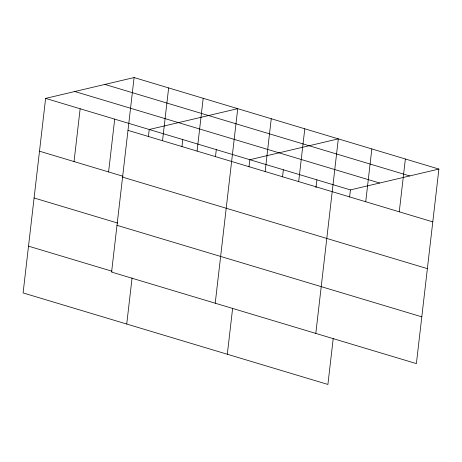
<?xml version="1.0" encoding="UTF-8"?>
<svg xmlns="http://www.w3.org/2000/svg" width="462" height="462" viewBox="0 0 462 462"><rect width="100%" height="100%" fill="white"/><g stroke="black" fill="none" stroke-linecap="round" stroke-linejoin="round"><path stroke-width="0.69" d="M134.095 77.552L111.59 272.095L416.389 363.606L438.9 169.069L134.095 77.552L45.611 98.394L23.1 292.931L327.904 384.448L333.235 338.386M74.041 161.573L80.151 108.761M108.587 171.945L114.697 119.132M126.732 324.047L132.063 277.985M148.417 136.642L149.243 129.504L237.728 108.668L215.223 303.211M162.532 140.731L168.642 87.924M181.947 146.708L182.773 139.576M197.078 151.103L203.188 98.296M215.471 156.774L216.297 149.642M227.316 354.25L232.646 308.183M249.001 166.846L249.827 159.708L338.317 138.866L315.806 333.408M265.148 171.541L271.258 118.734M282.53 176.911L283.356 169.773M298.677 181.606L304.787 128.8M315.973 187.688L316.886 179.839M349.584 197.043L350.41 189.905L438.9 169.069M365.731 201.738L371.841 148.931M399.26 211.804L405.37 158.997M104.897 84.43L409.702 175.941M74.809 91.516L379.614 183.027M45.611 98.394L350.41 189.905M127.986 130.359L432.79 221.875M39.501 151.201L123.094 176.299M122.574 177.131L427.379 268.647M34.09 197.973L117.683 223.071M117.001 225.323L421.8 316.834M28.511 246.159L112.11 271.263"/></g></svg>
